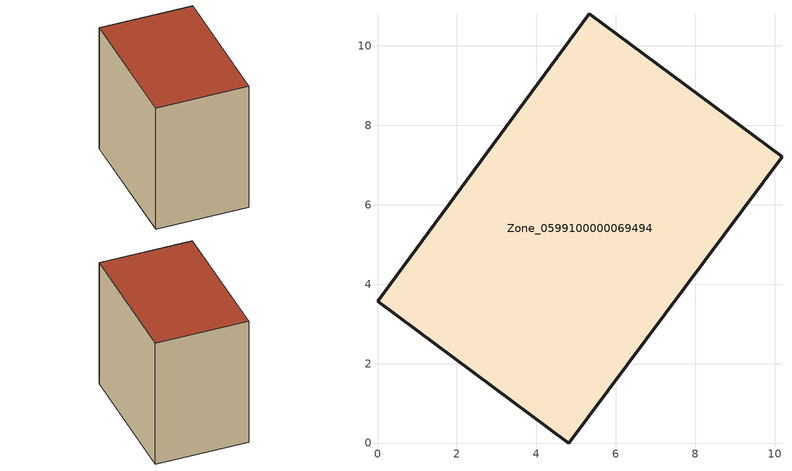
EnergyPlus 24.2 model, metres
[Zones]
Zone_0599100000069494
 floor ground (C_G): 0,3.57 5.33,10.8 10.18,7.2 4.81,0 z1.18
 wall outside (C_F): 5.33,10.8 0,3.57 4.81,0 10.18,7.2 5.33,10.8 z1.18:10.02
 roof outside (C_R): 4.81,0 10.18,7.2 5.33,10.8 0,3.57 z10.02
[BUILDING]
Pand.0599100000069494: North Axis=0; Terrain=City; Loads Convergence Tolerance Value=0.04; Temperature Convergence Tolerance Value=0.4; Solar Distribution=FullExterior; Maximum Number of Warmup Days=25; Minimum Number of Warmup Days=1
[Site:Location]
Rotterdam.The.Hague.AP_ZH_NLD Design_Conditions: Latitude=51.96; Longitude=4.45; Time Zone=1; Elevation=-4.5
[SITE:GROUNDTEMPERATURE:BUILDINGSURFACE]
18, 18, 18, 18, 18, 18, 18, 18, 18, 18, 18, 18
[MATERIAL] Thermal Absorptance=0.9; Solar Absorptance=0.7; Visible Absorptance=0.7
Name | Roughness | Thickness | Conductivity | Density | Specific Heat
G.TI.1946-1964 | MediumSmooth | 0.15 | 1 | 540 | 1210
F.TI.1946-1964 | Rough | 0.3 | 0.857143 | 1920 | 840
R.TI.1946-1964 | MediumRough | 0.2 | 0.277778 | 1500 | 1000
[CONSTRUCTION]
C_G: G.TI.1946-1964
C_F: F.TI.1946-1964
C_R: R.TI.1946-1964
[ZONE]
Zone_0599100000069494: Type=1; Multiplier=1; Ceiling Height=Autocalculate; Volume=Autocalculate; Floor Area=autocalculate; Part of Total Floor Area=Yes
[ZONEINFILTRATION:DESIGNFLOWRATE]
Infil_Zone_0599100000069494: Zone or ZoneList or Space or SpaceList=Zone_0599100000069494; Schedule=AlwaysOn; Design Flow Rate Calculation Method=Flow/Area; Flow Rate per Floor Area=0.003; Constant Term Coefficient=1; Temperature Term Coefficient=0; Velocity Term Coefficient=0; Velocity Squared Term Coefficient=0
[HVACTEMPLATE:ZONE:IDEALLOADSAIRSYSTEM]
Zone_0599100000069494: Maximum Heating Supply Air Temperature=50; Minimum Cooling Supply Air Temperature=13; Maximum Heating Supply Air Humidity Ratio=0.0156; Minimum Cooling Supply Air Humidity Ratio=0.0077; Heating Limit=NoLimit; Cooling Limit=NoLimit; Dehumidification Control Type=ConstantSensibleHeatRatio; Cooling Sensible Heat Ratio=0.7; Dehumidification Setpoint=60; Humidification Control Type=None; Humidification Setpoint=30; Outdoor Air Method=None; Outdoor Air Flow Rate per Person=0.00944; Outdoor Air Flow Rate per Zone Floor Area=0; Outdoor Air Flow Rate per Zone=0; Demand Controlled Ventilation Type=None; Outdoor Air Economizer Type=NoEconomizer; Heat Recovery Type=None; Sensible Heat Recovery Effectiveness=0.7; Latent Heat Recovery Effectiveness=0.65
[ZONECONTROL:THERMOSTAT]
ThermostatControl_Zone_0599100000069494: Zone or ZoneList=Zone_0599100000069494; Control Type Schedule=DualSetpointControlType; Control 1=Thermostat_Zone_0599100000069494; Temperature Difference Between Cutout And Setpoint=0
[THERMOSTATSETPOINT:DUALSETPOINT]
Thermostat_Zone_0599100000069494: Heating Setpoint Temperature Schedule=HeatingSetpoint_Zone_0599100000069494; Cooling Setpoint Temperature Schedule=CoolingSetpoint_Zone_0599100000069494
[SCHEDULE:COMPACT]
HeatingSetpoint_Zone_0599100000069494: Through: 12/31, For: AllDays, Until: 24:00, 21
CoolingSetpoint_Zone_0599100000069494: Through: 12/31, For: AllDays, Until: 24:00, 24
DualSetpointControlType: Through: 12/31, For: AllDays, Until: 24:00, 4
AlwaysOn: Through: 12/31, For: AllDays, Until: 24:00, 1
